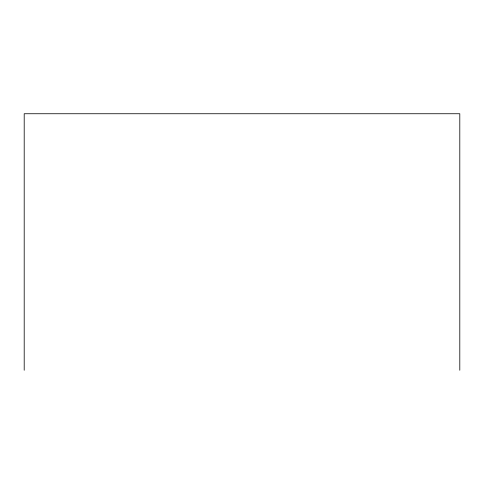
<?xml version="1.0" encoding="UTF-8"?>
<svg xmlns="http://www.w3.org/2000/svg" width="484" height="484" viewBox="0 0 484 484"><rect width="100%" height="100%" fill="white"/><g stroke="black" fill="none" stroke-linecap="round" stroke-linejoin="round"><path stroke-width="0.73" d="M459.8 370.26L459.8 113.74L24.2 113.74L24.2 370.26"/></g></svg>
